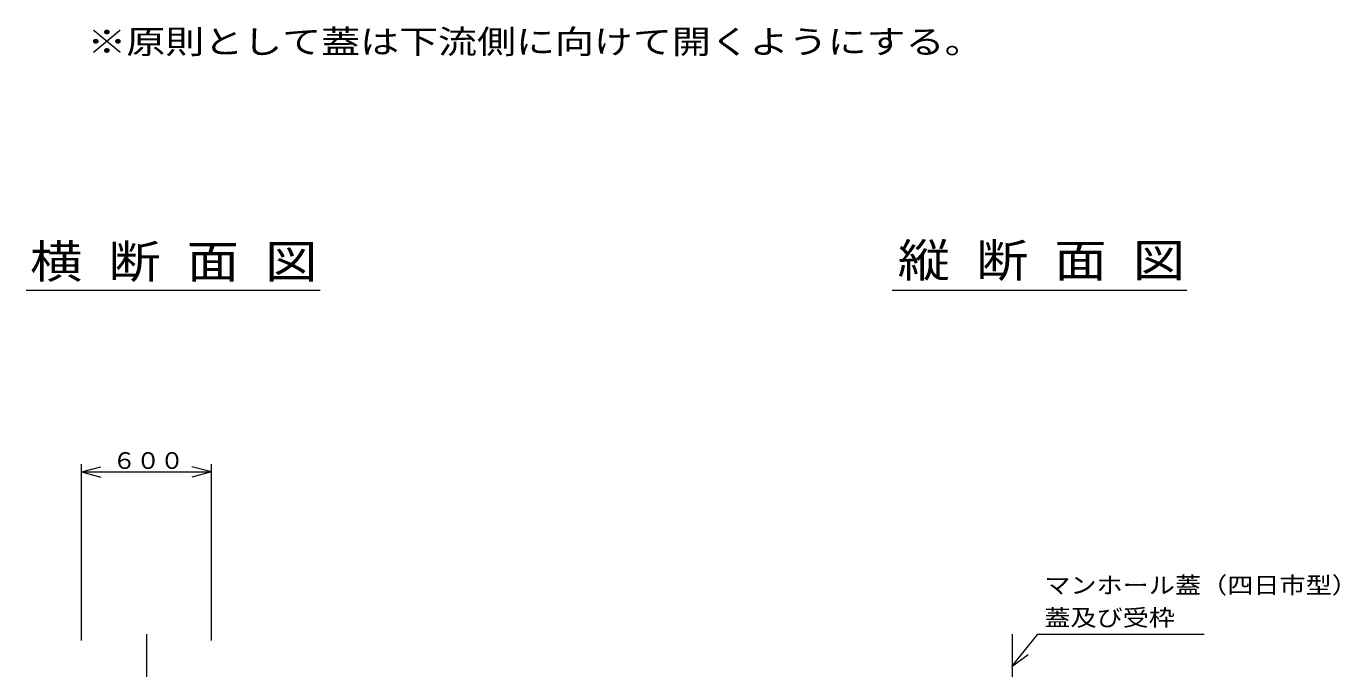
# Model space of a CAD drawing. Units: millimetres on the paper. Extents: x -391 to 405, y -282 to 282.
# Drawn here: x 41.8 to 244, y -97.1 to 1.9 of the extents above; entities that cross this region are included whole.
import ezdxf
from ezdxf.enums import TextEntityAlignment as Align

# ---------------------------------------------------------------- set-up
doc = ezdxf.new("R2010")
doc.units = ezdxf.units.MM
doc.layers.add('0-2__0-2__0-1_レイヤ0', color=7, linetype='Continuous', lineweight=18)
doc.layers.add('0-3__0-3__0-2_レイヤ1', color=7, linetype='Continuous', lineweight=18)
doc.styles.add('ＭＳ ゴシック', font='')
doc.styles.get('ＭＳ ゴシック').set_extended_font_data('MS Gothic')

msp = doc.modelspace()

# ---------------------------------------------------------------- linework, layer by layer
at = {"layer": '0-2__0-2__0-1_レイヤ0'}
for p, q in [((41.754, -38.802), (87.019, -38.802)), ((175.097, -38.802), (220.487, -38.802)), ((60.261, -91.796), (60.261, -186.888)), ((193.595, -91.796), (193.595, -186.888))]:
    msp.add_line(p, q, dxfattribs=at)
at = {"layer": '0-3__0-3__0-2_レイヤ1'}
for p, q in [((50.261, -92.802), (50.261, -65.602)), ((50.261, -66.802), (53.261, -65.998)), ((50.261, -66.802), (53.261, -65.998)), ((70.261, -66.802), (67.261, -65.998)), ((70.261, -92.802), (70.261, -65.602)), ((50.261, -66.802), (55.261, -66.802)), ((50.261, -66.802), (53.261, -67.605)), ((50.261, -66.802), (70.261, -66.802)), ((50.261, -66.802), (53.261, -67.605)), ((70.261, -66.802), (67.261, -67.605)), ((70.261, -66.802), (67.261, -67.605)), ((193.551, -96.811), (197.531, -91.802)), ((197.531, -91.802), (223.15, -91.802)), ((193.551, -96.811), (196.047, -94.962))]:
    msp.add_line(p, q, dxfattribs=at)
msp.add_lwpolyline([(65.261, -66.802), (70.261, -66.802), (67.261, -65.998)], dxfattribs=at)

# ---------------------------------------------------------------- texts
at = {"layer": '0-2__0-2__0-1_レイヤ0', "style": 'ＭＳ ゴシック', "width": 1.15}
for s, p in [('横 断 面 図', (42.338, -38.472)), ('縦 断 面 図', (175.958, -38.293))]:
    msp.add_text(s, height=5.132, dxfattribs=at).set_placement(p, align=Align.BOTTOM_LEFT)
at = {"layer": '0-3__0-3__0-2_レイヤ1', "style": 'ＭＳ ゴシック'}
for s, height, width, p in [('※原則として蓋は下流側に向けて開くようにする。', 3.666, 1.2, (51.164, -3.415)), ('６００', 2.566, 1.05, (55.011, -67.102)), ('マンホール蓋（四日市型）', 2.566, 1.15, (198.531, -86.318)), ('蓋及び受枠', 2.566, 1.15, (198.531, -91.318))]:
    msp.add_text(s, height=height, dxfattribs=dict(at, width=width)).set_placement(p, align=Align.BOTTOM_LEFT)

doc.saveas('drawing.dxf')
